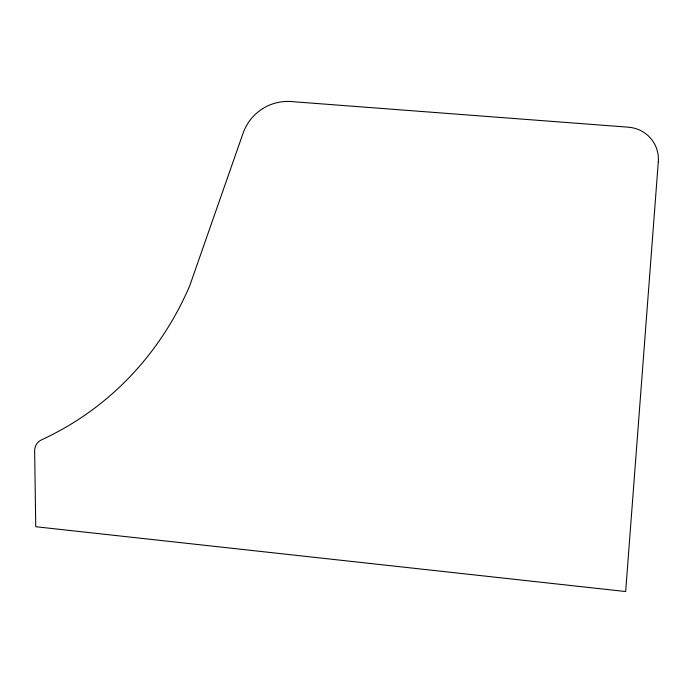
<?xml version="1.0" encoding="UTF-8"?>
<svg xmlns="http://www.w3.org/2000/svg" width="693" height="693" viewBox="0 0 693 693"><rect width="100%" height="100%" fill="white"/><g stroke="black" fill="none" stroke-linecap="round" stroke-linejoin="round"><path stroke-width="1.04" d="M658.298 161.807L625.666 591.536L35.741 526.723L34.65 450.952A15.012 13.236 35.3 0 1 42.004 439.613A386.174 333.775 56.4 0 0 189.691 285.88L243.018 133.377A50.052 48.527 59.5 0 1 291.51 101.585L628.23 127.183A35.291 33.342 -34.9 0 1 658.298 161.807"/></g></svg>
